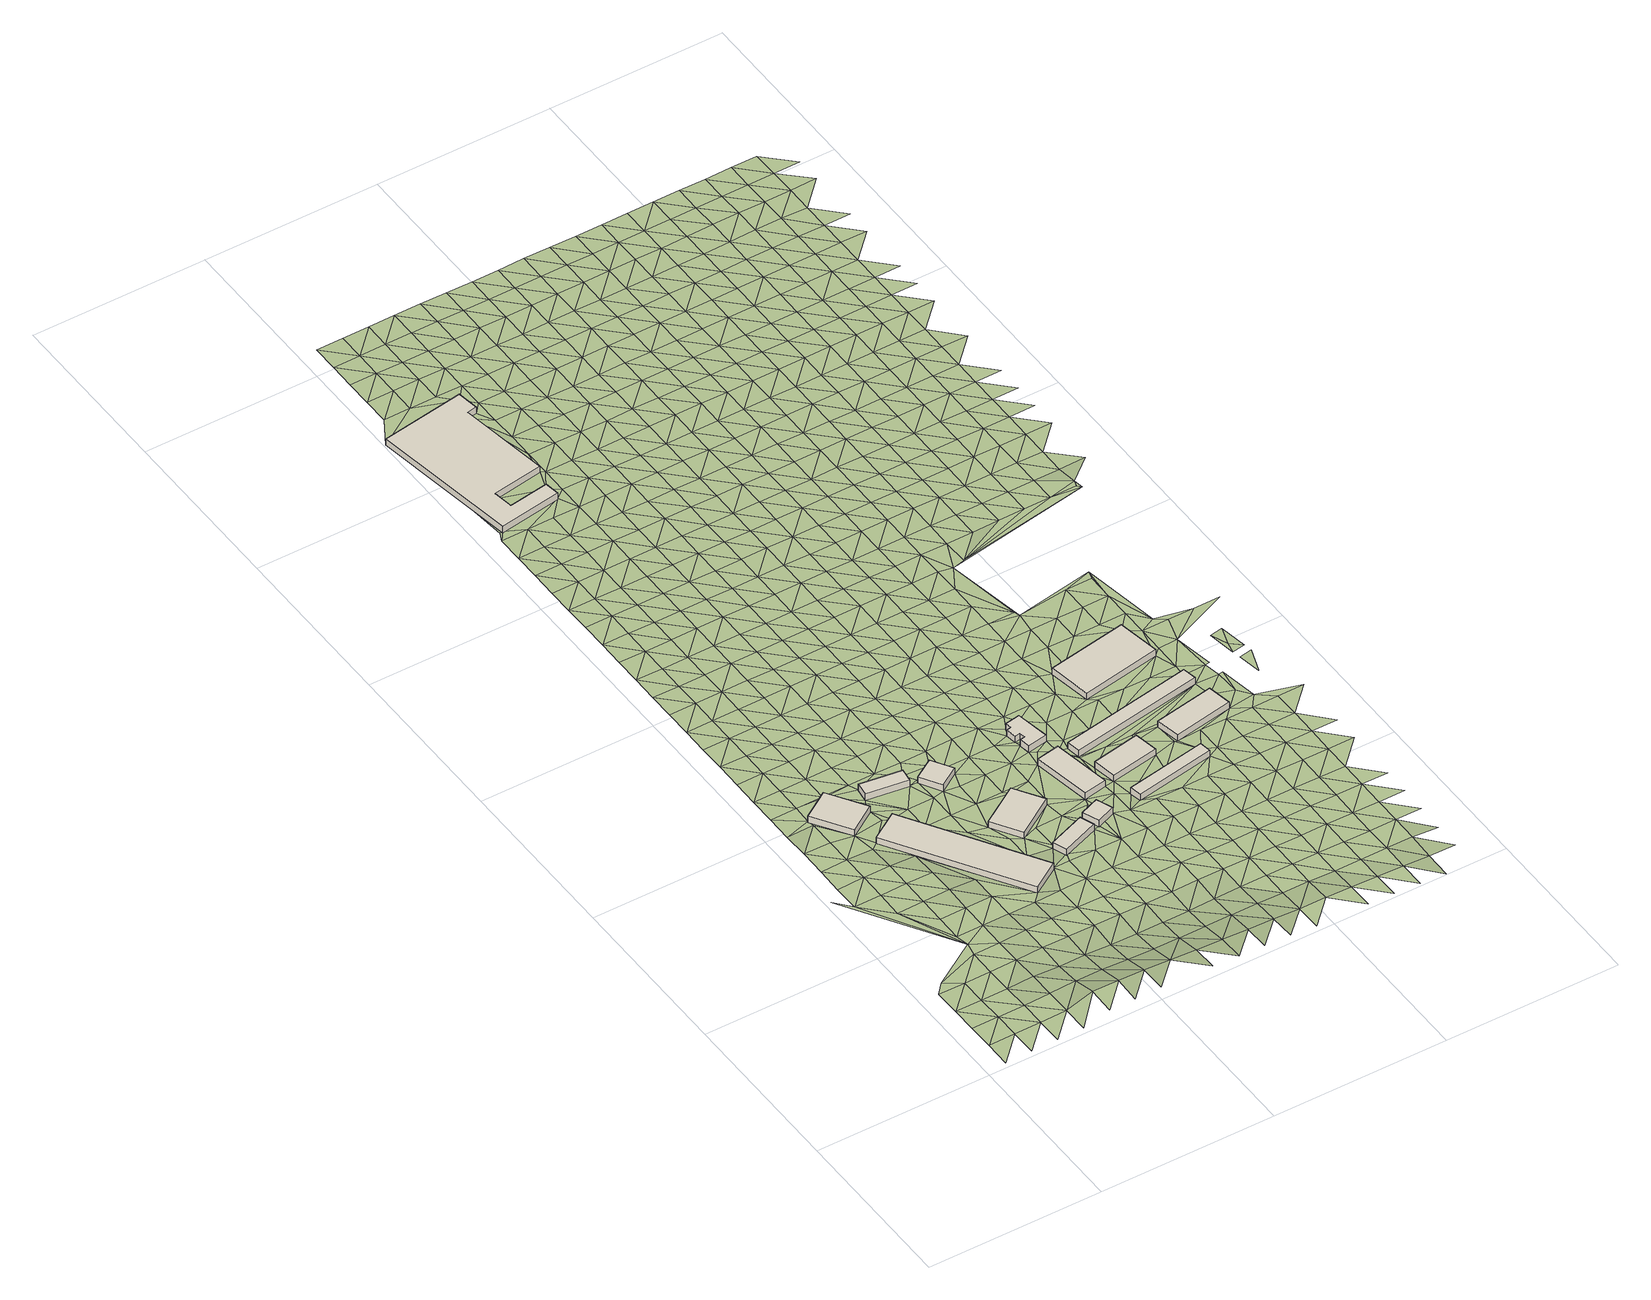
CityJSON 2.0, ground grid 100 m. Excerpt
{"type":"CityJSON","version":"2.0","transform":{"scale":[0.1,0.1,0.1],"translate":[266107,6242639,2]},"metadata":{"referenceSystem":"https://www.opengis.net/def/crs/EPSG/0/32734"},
"CityObjects":{
"building1":{"type":"Building","attributes":{"building":"industrial","building:levels":1,"building_height":4.1,"plus_code":"4FRW3FCC+92X","ground_height":3.84,"roof_height":7.94},"geometry":[{"type":"Solid","lod":"1","boundaries":[[[[0,1,2,3]],[[1,4,5,2]],[[4,6,7,5]],[[6,0,3,7]],[[3,2,5,7]],[[6,4,1,0]]]]}]},
"building2":{"type":"Building","attributes":{"building":"industrial","building:levels":1,"building_height":4.1,"plus_code":"4FRW3FCC+55X","ground_height":3.81,"roof_height":7.91},"geometry":[{"type":"Solid","lod":"1","boundaries":[[[[8,9,10,11]],[[9,12,13,10]],[[12,14,15,13]],[[14,8,11,15]],[[11,10,13,15]],[[14,12,9,8]]]]}]},
"building3":{"type":"Building","attributes":{"building":"industrial","building:levels":1,"building_height":4.1,"plus_code":"4FRW3FCC+C57","ground_height":3.94,"roof_height":8.04},"geometry":[{"type":"Solid","lod":"1","boundaries":[[[[16,17,18,19]],[[17,20,21,18]],[[20,22,23,21]],[[22,16,19,23]],[[19,18,21,23]],[[22,20,17,16]]]]}]},
"building4":{"type":"Building","attributes":{"building":"industrial","building:levels":1,"building_height":4.1,"plus_code":"4FRW3FCC+97P","ground_height":3.79,"roof_height":7.89},"geometry":[{"type":"Solid","lod":"1","boundaries":[[[[24,25,26,27]],[[25,28,29,26]],[[28,30,31,29]],[[30,24,27,31]],[[27,26,29,31]],[[30,28,25,24]]]]}]},
"building5":{"type":"Building","attributes":{"building":"industrial","building:levels":1,"building_height":4.1,"plus_code":"4FRW3FCC+69C","ground_height":3.82,"roof_height":7.92},"geometry":[{"type":"Solid","lod":"1","boundaries":[[[[32,33,34,35]],[[33,36,37,34]],[[36,38,39,37]],[[38,32,35,39]],[[35,34,37,39]],[[38,36,33,32]]]]}]},
"building6":{"type":"Building","attributes":{"building":"industrial","building:levels":1,"building_height":4.1,"plus_code":"4FRW3FCC+4C6","ground_height":3.95,"roof_height":8.05},"geometry":[{"type":"Solid","lod":"1","boundaries":[[[[40,41,42,43]],[[41,44,45,42]],[[44,46,47,45]],[[46,40,43,47]],[[43,42,45,47]],[[46,44,41,40]]]]}]},
"building7":{"type":"Building","attributes":{"address":"The Spice Yard 100 Voortrekker Road 7925 Cape Town","building":"commercial","building:levels":1,"building_height":4.1,"plus_code":"4FRW3FFC+G2M","ground_height":2.79,"roof_height":6.89},"geometry":[{"type":"Solid","lod":"1","boundaries":[[[[48,49,50,51]],[[49,52,53,50]],[[52,54,55,53]],[[54,56,57,55]],[[56,58,59,57]],[[58,60,61,59]],[[60,62,63,61]],[[62,64,65,63]],[[64,66,67,65]],[[66,48,51,67]],[[51,50,53,55,57,59,61,63,65,67]],[[66,64,62,60,58,56,54,52,49,48]]]]}]},
"building8":{"type":"Building","attributes":{"building":"industrial","building:levels":1,"building_height":4.1,"plus_code":"4FRW3FCC+4FX","ground_height":3.98,"roof_height":8.08},"geometry":[{"type":"Solid","lod":"1","boundaries":[[[[68,69,70,71]],[[69,72,73,70]],[[72,74,75,73]],[[74,68,71,75]],[[71,70,73,75]],[[74,72,69,68]]]]}]},
"building9":{"type":"Building","attributes":{"building":"industrial","building:levels":1,"building_height":4.1,"plus_code":"4FRW3FCC+7G3","ground_height":4.01,"roof_height":8.11},"geometry":[{"type":"Solid","lod":"1","boundaries":[[[[76,77,78,79]],[[77,80,81,78]],[[80,82,83,81]],[[82,76,79,83]],[[79,78,81,83]],[[82,80,77,76]]]]}]},
"building10":{"type":"Building","attributes":{"building":"industrial","building:levels":1,"building_height":4.1,"plus_code":"4FRW3FCC+9FX","ground_height":4.22,"roof_height":8.32},"geometry":[{"type":"Solid","lod":"1","boundaries":[[[[84,85,86,87]],[[85,88,89,86]],[[88,90,91,89]],[[90,92,93,91]],[[92,94,95,93]],[[94,96,97,95]],[[96,98,99,97]],[[98,100,101,99]],[[100,102,103,101]],[[102,84,87,103]],[[87,86,89,91,93,95,97,99,101,103]],[[102,100,98,96,94,92,90,88,85,84]]]]}]},
"building11":{"type":"Building","attributes":{"building":"garage","building:levels":1,"building_height":4.1,"plus_code":"4FRW3FCC+6JP","ground_height":4.12,"roof_height":8.22},"geometry":[{"type":"Solid","lod":"1","boundaries":[[[[104,105,106,107]],[[105,108,109,106]],[[108,110,111,109]],[[110,104,107,111]],[[107,106,109,111]],[[110,108,105,104]]]]}]},
"building12":{"type":"Building","attributes":{"building":"garage","building:levels":1,"building_height":4.1,"plus_code":"4FRW3FCC+5M4","ground_height":4.12,"roof_height":8.22},"geometry":[{"type":"Solid","lod":"1","boundaries":[[[[112,113,114,115]],[[113,116,117,114]],[[116,118,119,117]],[[118,112,115,119]],[[115,114,117,119]],[[118,116,113,112]]]]}]},
"building13":{"type":"Building","attributes":{"building":"garage","building:levels":1,"building_height":4.1,"plus_code":"4FRW3FCC+8PF","ground_height":4.15,"roof_height":8.25},"geometry":[{"type":"Solid","lod":"1","boundaries":[[[[120,121,122,123]],[[121,124,125,122]],[[124,126,127,125]],[[126,120,123,127]],[[123,122,125,127]],[[126,124,121,120]]]]}]},
"building14":{"type":"Building","attributes":{"building":"garage","building:levels":1,"building_height":4.1,"plus_code":"4FRW3FCC+7R4","ground_height":4.17,"roof_height":8.27},"geometry":[{"type":"Solid","lod":"1","boundaries":[[[[128,129,130,131]],[[129,132,133,130]],[[132,134,135,133]],[[134,128,131,135]],[[131,130,133,135]],[[134,132,129,128]]]]}]},
"building15":{"type":"Building","attributes":{"building":"industrial","building:levels":1,"building_height":4.1,"plus_code":"4FRW3FCC+FQ3","ground_height":4.36,"roof_height":8.46},"geometry":[{"type":"Solid","lod":"1","boundaries":[[[[136,137,138,139]],[[137,140,141,138]],[[140,142,143,141]],[[142,136,139,143]],[[139,138,141,143]],[[142,140,137,136]]]]}]},
"terrain1":{"type":"TINRelief","geometry":[{"type":"CompositeSurface","lod":"1","boundaries":[[[144,145,146]],[[147,144,148]],[[149,147,148]],[[144,146,148]],[[150,149,151]],[[148,152,149]],[[146,153,154]],[[149,152,151]],[[150,151,155]],[[146,154,148]],[[156,152,148]],[[148,154,156]],[[151,152,157]],[[155,151,158]],[[156,159,152]],[[160,161,154]],[[152,159,157]],[[161,156,154]],[[162,163,164]],[[157,158,151]],[[164,155,158]],[[165,159,156]],[[165,156,161]],[[166,167,162]],[[168,169,162]],[[168,162,164]],[[167,166,170]],[[171,157,159]],[[166,162,169]],[[159,165,172]],[[161,173,174]],[[158,157,171]],[[168,164,175]],[[159,172,171]],[[176,177,170]],[[168,175,178]],[[169,168,179]],[[165,161,180]],[[170,166,176]],[[164,158,181]],[[178,179,168]],[[180,172,165]],[[158,171,181]],[[180,161,174]],[[175,164,182]],[[183,184,177]],[[185,166,169]],[[177,176,186]],[[179,185,169]],[[187,178,175]],[[171,172,188]],[[184,189,190]],[[181,182,164]],[[186,183,177]],[[191,176,166]],[[172,180,188]],[[178,187,179]],[[174,192,193]],[[185,191,166]],[[187,175,182]],[[184,183,189]],[[194,190,195]],[[196,181,171]],[[174,193,180]],[[196,171,188]],[[4,186,176]],[[190,189,195]],[[185,179,197]],[[191,198,176]],[[199,182,181]],[[179,187,197]],[[186,4,183]],[[4,176,198]],[[200,194,201]],[[180,202,188]],[[195,203,194]],[[196,199,181]],[[183,4,189]],[[191,185,204]],[[202,180,193]],[[205,200,201]],[[201,194,203]],[[197,204,185]],[[187,182,206]],[[196,188,207]],[[199,208,182]],[[209,198,191]],[[195,189,210]],[[211,4,198]],[[207,188,202]],[[187,206,197]],[[193,212,213]],[[191,204,209]],[[182,208,206]],[[214,205,215]],[[203,195,216]],[[217,199,196]],[[211,198,209]],[[201,218,205]],[[193,213,202]],[[217,196,207]],[[219,214,215]],[[204,197,220]],[[195,210,216]],[[205,218,215]],[[221,4,211]],[[203,222,201]],[[223,208,199]],[[220,197,206]],[[204,220,209]],[[207,202,224]],[[222,203,216]],[[223,199,217]],[[202,213,224]],[[225,219,226]],[[218,201,227]],[[4,221,228]],[[206,208,229]],[[215,230,219]],[[209,231,211]],[[232,221,211]],[[222,227,201]],[[208,223,229]],[[225,226,233]],[[234,217,207]],[[219,230,226]],[[224,235,207]],[[216,210,236]],[[218,237,215]],[[238,213,239]],[[220,231,209]],[[206,231,220]],[[228,240,210]],[[222,216,236]],[[223,217,234]],[[237,218,227]],[[235,234,207]],[[210,240,16]],[[221,232,228]],[[206,229,231]],[[233,241,242]],[[213,238,224]],[[210,16,243]],[[230,215,244]],[[233,226,241]],[[236,210,243]],[[245,229,223]],[[244,215,237]],[[227,222,246]],[[235,224,247]],[[228,232,248]],[[240,228,248]],[[236,249,222]],[[223,234,245]],[[250,242,251]],[[241,252,242]],[[16,240,248]],[[238,247,224]],[[253,226,230]],[[227,246,237]],[[254,248,232]],[[255,230,244]],[[222,249,246]],[[256,231,229]],[[251,257,250]],[[251,242,252]],[[245,256,229]],[[226,253,241]],[[234,235,258]],[[230,255,253]],[[247,259,235]],[[244,237,260]],[[243,261,236]],[[254,232,262]],[[249,236,261]],[[258,245,234]],[[237,246,260]],[[258,235,259]],[[263,16,248]],[[264,257,265]],[[252,241,266]],[[257,251,267]],[[255,244,268]],[[248,254,269]],[[247,238,270]],[[256,262,231]],[[253,266,241]],[[271,272,254]],[[238,273,274]],[[271,254,275]],[[276,264,265]],[[249,277,246]],[[257,267,265]],[[260,268,244]],[[252,278,251]],[[256,245,279]],[[259,247,270]],[[280,261,243]],[[249,261,277]],[[254,272,269]],[[275,254,262]],[[245,258,281]],[[238,274,270]],[[253,255,282]],[[266,278,252]],[[246,283,260]],[[263,248,269]],[[282,255,268]],[[245,281,279]],[[272,271,33]],[[284,276,285]],[[267,251,286]],[[265,287,276]],[[277,283,246]],[[271,275,288]],[[262,256,279]],[[258,259,289]],[[271,288,33]],[[278,286,251]],[[270,290,259]],[[284,285,291]],[[266,253,292]],[[268,260,293]],[[276,287,285]],[[253,282,294]],[[267,295,265]],[[289,281,258]],[[269,296,263]],[[272,25,269]],[[283,293,260]],[[289,259,290]],[[36,288,275]],[[280,297,261]],[[280,263,298]],[[275,262,46]],[[278,266,292]],[[277,261,299]],[[270,274,300]],[[298,263,296]],[[301,272,33]],[[286,295,267]],[[253,294,292]],[[33,288,36]],[[262,279,302]],[[291,303,304]],[[296,269,25]],[[305,300,274]],[[301,25,272]],[[36,275,46]],[[287,265,306]],[[282,268,307]],[[283,277,299]],[[281,308,279]],[[291,285,303]],[[293,309,268]],[[299,261,297]],[[262,302,310]],[[262,310,46]],[[311,290,270]],[[295,306,265]],[[281,289,308]],[[280,298,312]],[[286,278,313]],[[294,282,307]],[[296,312,298]],[[292,314,278]],[[307,268,309]],[[300,311,270]],[[315,316,317]],[[316,304,318]],[[312,297,280]],[[319,36,46]],[[303,320,304]],[[321,25,301]],[[322,285,287]],[[286,313,295]],[[293,283,323]],[[302,279,324]],[[289,290,325]],[[306,326,287]],[[278,314,313]],[[299,327,283]],[[308,328,279]],[[36,319,329]],[[317,330,315]],[[294,331,292]],[[318,317,316]],[[318,304,320]],[[301,33,332]],[[311,325,290]],[[302,324,310]],[[285,322,303]],[[309,293,323]],[[300,305,333]],[[334,25,321]],[[287,326,322]],[[307,331,294]],[[283,327,323]],[[328,324,279]],[[306,295,335]],[[297,336,299]],[[308,289,337]],[[336,297,312]],[[314,292,338]],[[295,313,335]],[[325,337,289]],[[320,303,339]],[[321,301,340]],[[319,46,341]],[[311,300,342]],[[36,329,343]],[[331,338,292]],[[344,312,334]],[[326,306,345]],[[346,307,309]],[[327,299,347]],[[348,329,319]],[[349,328,308]],[[344,336,312]],[[339,303,322]],[[323,350,309]],[[332,351,301]],[[325,311,342]],[[321,340,334]],[[335,345,306]],[[336,347,299]],[[340,301,351]],[[337,349,308]],[[300,333,342]],[[352,310,324]],[[320,353,318]],[[313,314,354]],[[307,346,331]],[[338,355,314]],[[346,309,350]],[[327,356,323]],[[353,320,339]],[[334,357,344]],[[348,319,341]],[[326,358,322]],[[313,354,335]],[[359,324,328]],[[326,345,360]],[[314,355,354]],[[356,327,347]],[[349,361,328]],[[317,318,362]],[[329,348,343]],[[338,331,363]],[[344,364,336]],[[337,325,365]],[[342,366,325]],[[340,357,334]],[[350,323,367]],[[333,368,369]],[[370,318,353]],[[326,360,358]],[[331,346,363]],[[359,328,361]],[[339,322,371]],[[345,335,372]],[[323,356,367]],[[364,344,357]],[[325,366,365]],[[351,332,373]],[[324,359,352]],[[355,338,374]],[[347,336,375]],[[349,337,376]],[[333,369,342]],[[332,343,377]],[[372,335,354]],[[353,339,371]],[[350,378,346]],[[340,351,379]],[[322,358,371]],[[74,348,341]],[[363,374,338]],[[377,373,332]],[[380,381,382]],[[345,383,360]],[[356,347,375]],[[361,349,376]],[[352,384,341]],[[370,362,318]],[[367,378,350]],[[336,364,375]],[[337,365,376]],[[341,384,74]],[[352,359,384]],[[385,354,355]],[[340,379,357]],[[386,366,342]],[[383,345,372]],[[379,351,373]],[[387,48,388]],[[348,76,343]],[[346,389,363]],[[74,390,348]],[[355,374,385]],[[342,369,386]],[[391,384,359]],[[377,343,76]],[[370,353,392]],[[393,358,360]],[[356,394,367]],[[371,395,353]],[[346,378,389]],[[372,354,396]],[[359,361,397]],[[393,360,383]],[[394,356,375]],[[376,398,361]],[[76,348,390]],[[374,363,399]],[[400,364,357]],[[365,366,401]],[[353,395,392]],[[385,396,354]],[[379,402,357]],[[386,403,366]],[[359,404,391]],[[391,404,384]],[[405,373,377]],[[371,358,406]],[[390,74,72]],[[407,408,369]],[[363,389,399]],[[397,361,398]],[[392,362,370]],[[409,410,387]],[[382,381,411]],[[372,412,383]],[[378,367,413]],[[364,400,375]],[[365,401,376]],[[76,405,377]],[[406,358,393]],[[394,414,367]],[[357,402,400]],[[366,403,401]],[[405,379,373]],[[404,359,397]],[[374,415,385]],[[408,386,369]],[[372,396,412]],[[76,390,72]],[[416,395,371]],[[378,413,389]],[[409,387,388]],[[374,399,415]],[[367,414,413]],[[48,66,388]],[[417,410,418]],[[419,394,375]],[[420,398,376]],[[406,416,371]],[[379,421,402]],[[422,381,362]],[[393,383,423]],[[396,385,424]],[[425,403,386]],[[98,379,405]],[[422,362,392]],[[412,426,383]],[[419,375,400]],[[376,401,420]],[[427,417,418]],[[399,389,428]],[[76,72,429]],[[404,397,430]],[[429,72,404]],[[98,421,379]],[[418,410,409]],[[424,385,415]],[[425,386,408]],[[431,400,402]],[[392,395,432]],[[423,406,393]],[[414,394,433]],[[416,434,395]],[[423,383,426]],[[389,413,428]],[[435,381,422]],[[402,421,436]],[[431,402,436]],[[396,437,412]],[[397,398,438]],[[411,381,435]],[[404,430,429]],[[394,419,433]],[[420,439,398]],[[98,405,440]],[[427,441,442]],[[415,399,443]],[[403,444,401]],[[76,429,445]],[[395,434,432]],[[437,396,424]],[[403,425,446]],[[447,400,431]],[[422,392,448]],[[430,397,438]],[[408,449,450]],[[451,436,421]],[[441,427,418]],[[428,443,399]],[[438,398,439]],[[452,440,405]],[[451,453,436]],[[409,388,454]],[[416,406,455]],[[426,412,456]],[[457,413,414]],[[419,400,458]],[[420,401,444]],[[411,435,459]],[[406,423,460]],[[433,461,414]],[[403,446,444]],[[447,431,462]],[[430,112,429]],[[447,458,400]],[[435,422,448]],[[463,424,415]],[[464,98,440]],[[448,392,432]],[[456,412,437]],[[411,459,62]],[[112,430,465]],[[409,454,418]],[[434,416,455]],[[413,457,428]],[[425,408,466]],[[442,441,467]],[[454,388,468]],[[406,460,455]],[[463,415,443]],[[414,461,457]],[[429,105,445]],[[388,66,468]],[[426,469,423]],[[433,419,470]],[[471,465,430]],[[472,439,420]],[[473,452,445]],[[464,440,452]],[[471,430,438]],[[105,429,112]],[[445,105,473]],[[459,474,62]],[[466,446,425]],[[469,426,456]],[[470,419,458]],[[472,420,444]],[[466,408,450]],[[458,447,475]],[[476,452,473]],[[477,441,418]],[[478,459,435]],[[437,424,479]],[[443,428,480]],[[104,473,105]],[[448,481,435]],[[424,463,482]],[[473,104,476]],[[62,474,483]],[[484,432,434]],[[476,121,452]],[[460,423,485]],[[486,461,433]],[[477,418,454]],[[121,487,452]],[[455,488,434]],[[457,480,428]],[[64,62,483]],[[489,464,452]],[[105,112,490]],[[459,478,474]],[[456,437,479]],[[491,438,439]],[[444,446,492]],[[452,487,489]],[[435,481,478]],[[423,469,485]],[[424,482,479]],[[486,433,470]],[[439,472,493]],[[448,432,484]],[[434,488,484]],[[446,466,492]],[[464,494,475]],[[467,441,495]],[[460,496,455]],[[463,443,497]],[[438,491,471]],[[66,64,498]],[[64,483,498]],[[468,66,499]],[[441,477,500]],[[480,501,443]],[[489,494,464]],[[491,439,493]],[[458,475,502]],[[471,503,465]],[[104,504,476]],[[505,454,468]],[[461,506,457]],[[504,121,476]],[[496,460,485]],[[507,461,486]],[[508,483,474]],[[509,481,448]],[[469,456,510]],[[482,463,497]],[[470,458,511]],[[472,444,512]],[[450,513,466]],[[495,441,500]],[[478,514,474]],[[479,515,456]],[[497,443,501]],[[492,516,444]],[[498,499,66]],[[490,112,517]],[[475,494,502]],[[454,505,477]],[[488,455,518]],[[505,468,499]],[[448,484,509]],[[461,507,506]],[[519,489,487]],[[513,450,520]],[[498,483,508]],[[469,510,485]],[[480,457,521]],[[486,470,511]],[[512,493,472]],[[508,474,514]],[[518,455,496]],[[456,515,510]],[[458,502,511]],[[471,491,503]],[[512,444,516]],[[490,522,105]],[[482,523,479]],[[466,524,492]],[[477,525,500]],[[478,481,526]],[[488,527,484]],[[501,480,521]],[[528,494,489]],[[509,529,481]],[[497,523,482]],[[457,506,521]],[[524,466,513]],[[530,499,498]],[[496,485,531]],[[486,532,507]],[[533,504,104]],[[477,505,525]],[[527,488,518]],[[514,478,526]],[[515,479,534]],[[491,493,535]],[[516,492,536]],[[508,530,498]],[[481,529,526]],[[485,510,531]],[[532,486,511]],[[489,519,528]],[[493,512,537]],[[538,509,484]],[[494,539,502]],[[523,534,479]],[[536,492,524]],[[490,517,522]],[[495,500,540]],[[499,541,505]],[[518,496,542]],[[543,497,501]],[[506,507,544]],[[545,519,487]],[[503,491,535]],[[465,503,546]],[[525,547,500]],[[484,527,538]],[[521,548,501]],[[535,493,537]],[[514,549,508]],[[502,539,511]],[[516,550,512]],[[530,541,499]],[[531,542,496]],[[507,532,544]],[[539,494,528]],[[551,517,112]],[[529,509,552]],[[553,510,515]],[[497,543,523]],[[524,513,554]],[[540,500,547]],[[549,514,526]],[[534,555,515]],[[543,501,548]],[[550,516,536]],[[525,505,556]],[[557,527,518]],[[521,506,558]],[[509,538,552]],[[513,559,554]],[[560,530,508]],[[533,561,504]],[[510,553,531]],[[562,532,511]],[[563,537,512]],[[541,556,505]],[[557,518,542]],[[515,555,553]],[[558,506,544]],[[564,503,535]],[[534,523,565]],[[536,524,566]],[[560,508,549]],[[562,511,539]],[[512,550,563]],[[567,547,525]],[[529,568,526]],[[538,527,569]],[[570,548,521]],[[528,519,571]],[[552,572,529]],[[523,543,565]],[[554,566,524]],[[542,531,573]],[[556,567,525]],[[137,539,528]],[[522,517,574]],[[557,569,527]],[[558,570,521]],[[541,530,575]],[[555,534,576]],[[544,532,577]],[[578,535,537]],[[503,564,546]],[[579,530,560]],[[529,572,568]],[[553,573,531]],[[532,562,580]],[[519,545,571]],[[537,563,581]],[[522,574,533]],[[540,547,582]],[[549,526,583]],[[552,538,584]],[[548,585,543]],[[121,504,124]],[[550,536,586]],[[565,576,534]],[[536,566,587]],[[571,137,528]],[[556,541,575]],[[562,539,588]],[[577,558,544]],[[535,578,564]],[[567,582,547]],[[530,579,575]],[[128,561,533]],[[569,584,538]],[[570,585,548]],[[577,532,580]],[[578,537,581]],[[588,539,137]],[[560,549,583]],[[557,542,589]],[[590,553,555]],[[550,586,563]],[[551,574,517]],[[526,568,583]],[[573,591,542]],[[536,587,586]],[[562,588,580]],[[592,572,552]],[[565,543,593]],[[566,554,594]],[[590,555,576]],[[128,533,574]],[[589,569,557]],[[582,595,540]],[[584,592,552]],[[589,542,591]],[[585,593,543]],[[594,554,596]],[[126,545,487]],[[597,567,556]],[[570,558,598]],[[561,128,599]],[[563,600,581]],[[575,601,556]],[[558,577,602]],[[603,564,578]],[[546,564,603]],[[604,579,560]],[[568,572,605]],[[573,553,606]],[[607,576,565]],[[587,566,608]],[[583,609,560]],[[553,590,610]],[[563,586,600]],[[504,561,124]],[[574,129,128]],[[574,551,129]],[[567,597,582]],[[585,570,598]],[[611,571,545]],[[556,601,597]],[[612,580,588]],[[571,611,137]],[[572,592,605]],[[593,607,565]],[[558,602,598]],[[608,566,594]],[[579,604,575]],[[584,569,613]],[[591,573,606]],[[560,609,604]],[[569,589,614]],[[553,610,606]],[[583,568,615]],[[577,580,616]],[[578,581,617]],[[587,618,586]],[[600,619,581]],[[620,612,588]],[[621,551,546]],[[595,582,622]],[[592,584,613]],[[590,576,623]],[[603,621,546]],[[624,129,551]],[[615,568,605]],[[569,614,613]],[[607,625,576]],[[618,587,608]],[[626,601,575]],[[589,591,627]],[[628,593,585]],[[617,603,578]],[[582,597,622]],[[598,629,585]],[[612,616,580]],[[617,581,619]],[[630,609,583]],[[610,590,623]],[[602,577,631]],[[586,632,600]],[[624,551,621]],[[575,604,626]],[[606,627,591]],[[623,576,625]],[[608,594,633]],[[561,599,124]],[[615,630,583]],[[585,629,628]],[[618,632,586]],[[611,545,634]],[[605,592,635]],[[636,614,589]],[[607,593,637]],[[602,638,598]],[[639,621,603]],[[622,640,595]],[[613,641,592]],[[631,577,616]],[[594,642,633]],[[597,601,643]],[[610,644,606]],[[619,600,645]],[[626,646,601]],[[627,636,589]],[[639,603,617]],[[128,134,599]],[[604,609,647]],[[635,615,605]],[[625,607,637]],[[598,638,629]],[[612,620,648]],[[630,649,609]],[[641,635,592]],[[644,610,623]],[[593,628,637]],[[631,638,602]],[[632,645,600]],[[597,643,622]],[[613,614,650]],[[618,608,651]],[[140,137,611]],[[652,620,588]],[[601,646,643]],[[633,653,608]],[[624,132,129]],[[647,626,604]],[[627,606,654]],[[624,621,655]],[[609,649,647]],[[636,650,614]],[[621,639,656]],[[657,616,612]],[[658,617,619]],[[632,618,651]],[[629,659,628]],[[654,606,644]],[[645,660,619]],[[651,608,653]],[[659,629,638]],[[126,634,545]],[[640,622,661]],[[630,615,662]],[[663,641,613]],[[664,623,625]],[[615,635,665]],[[637,666,625]],[[655,621,656]],[[667,646,626]],[[627,668,636]],[[638,631,659]],[[616,657,631]],[[661,622,643]],[[628,659,637]],[[650,663,613]],[[657,612,648]],[[658,619,660]],[[649,630,662]],[[623,664,644]],[[639,617,669]],[[667,626,647]],[[615,665,662]],[[627,654,668]],[[664,625,666]],[[645,632,670]],[[671,653,633]],[[651,672,632]],[[652,648,620]],[[655,132,624]],[[635,641,673]],[[674,650,636]],[[669,656,639]],[[134,124,599]],[[675,640,661]],[[663,676,641]],[[669,617,658]],[[611,634,140]],[[677,643,646]],[[654,644,678]],[[660,645,670]],[[646,667,679]],[[674,636,668]],[[632,672,670]],[[637,659,680]],[[681,647,649]],[[665,635,673]],[[680,666,637]],[[651,653,682]],[[662,683,649]],[[673,641,676]],[[644,664,678]],[[643,677,661]],[[684,655,656]],[[646,679,677]],[[663,650,685]],[[686,680,659]],[[654,687,668]],[[649,683,681]],[[650,674,688]],[[684,656,669]],[[631,657,689]],[[667,647,690]],[[665,691,662]],[[657,648,692]],[[658,660,693]],[[694,672,651]],[[687,654,678]],[[670,695,660]],[[675,661,696]],[[676,663,685]],[[664,666,697]],[[691,665,673]],[[650,688,685]],[[680,698,666]],[[699,132,655]],[[634,126,700]],[[690,679,667]],[[658,693,669]],[[701,648,652]],[[700,140,634]],[[661,677,696]],[[690,647,681]],[[692,648,701]],[[684,699,655]],[[660,695,693]],[[683,662,702]],[[674,668,703]],[[664,697,678]],[[670,672,704]],[[687,705,668]],[[697,666,698]],[[702,662,691]],[[706,134,132]],[[707,673,676]],[[688,674,703]],[[680,686,708]],[[709,684,669]],[[696,710,675]],[[685,711,676]],[[703,668,705]],[[692,689,657]],[[134,712,124]],[[677,679,713]],[[683,714,681]],[[715,687,678]],[[716,695,670]],[[679,690,717]],[[709,669,693]],[[700,718,140]],[[126,124,719]],[[720,132,699]],[[673,707,691]],[[698,680,708]],[[714,683,702]],[[707,676,711]],[[715,678,697]],[[700,126,719]],[[706,132,720]],[[677,713,696]],[[688,721,685]],[[706,712,134]],[[722,631,689]],[[699,684,723]],[[652,140,724]],[[679,717,713]],[[718,724,140]],[[701,652,725]],[[681,726,690]],[[705,687,727]],[[712,719,124]],[[703,721,688]],[[723,684,709]],[[702,691,728]],[[729,692,701]],[[730,693,695]],[[731,718,700]],[[726,681,714]],[[687,715,727]],[[710,696,732]],[[711,685,733]],[[734,697,698]],[[724,725,652]],[[691,707,728]],[[708,735,698]],[[700,719,731]],[[736,708,686]],[[706,737,712]],[[737,706,720]],[[738,720,699]],[[739,717,690]],[[692,729,689]],[[693,730,709]],[[724,718,731]],[[713,732,696]],[[721,733,685]],[[729,701,725]],[[738,699,723]],[[714,702,740]],[[703,705,741]],[[697,734,715]],[[690,726,739]],[[727,742,705]],[[734,698,735]],[[728,740,702]],[[719,743,731]],[[707,711,744]],[[721,703,741]],[[745,725,724]],[[709,746,723]],[[732,747,710]],[[733,748,711]],[[741,705,742]],[[749,713,717]],[[659,750,686]],[[727,715,751]],[[717,739,752]],[[689,729,753]],[[724,731,754]],[[726,714,755]],[[707,744,728]],[[735,708,736]],[[729,725,745]],[[714,740,756]],[[744,711,748]],[[734,751,715]],[[745,724,754]],[[713,749,732]],[[753,722,689]],[[717,752,749]],[[736,686,757]],[[720,738,758]],[[726,755,739]],[[733,721,759]],[[760,742,727]],[[738,723,758]],[[714,756,755]],[[741,761,721]],[[729,745,722]],[[740,728,762]],[[735,763,734]],[[753,729,722]],[[751,760,727]],[[747,732,764]],[[748,733,759]],[[762,728,744]],[[721,761,759]],[[763,735,736]],[[739,765,752]],[[742,766,741]],[[732,749,764]],[[756,740,767]],[[768,751,734]],[[769,754,731]],[[739,755,765]],[[760,766,742]],[[769,745,754]],[[767,740,762]],[[768,734,763]],[[770,771,772]],[[773,774,775]],[[776,744,748]],[[777,761,741]],[[686,778,757]],[[764,779,747]],[[759,780,748]],[[749,752,781]],[[756,782,755]],[[751,783,760]],[[784,773,775]],[[765,785,752]],[[766,777,741]],[[774,773,786]],[[744,776,762]],[[763,736,757]],[[782,756,767]],[[780,776,748]],[[751,768,783]],[[749,781,764]],[[759,761,787]],[[784,786,773]],[[752,785,781]],[[755,788,765]],[[766,760,789]],[[777,787,761]],[[790,769,731]],[[767,762,791]],[[763,792,768]],[[782,788,755]],[[760,783,789]],[[779,764,793]],[[794,780,759]],[[762,776,791]],[[792,763,757]],[[785,765,795]],[[777,766,796]],[[750,778,686]],[[781,793,764]],[[787,794,759]],[[788,795,765]],[[789,796,766]],[[782,767,797]],[[768,798,783]],[[791,799,767]],[[792,800,768]],[[776,780,801]],[[802,787,777]],[[793,803,779]],[[794,804,780]],[[805,781,785]],[[788,782,797]],[[783,798,789]],[[795,806,785]],[[797,767,799]],[[802,777,796]],[[768,800,798]],[[776,801,791]],[[778,792,757]],[[801,780,804]],[[785,806,805]],[[793,781,807]],[[794,787,808]],[[796,789,809]],[[787,802,810]],[[795,788,811]],[[799,791,812]],[[800,792,813]],[[797,814,788]],[[798,809,789]],[[803,793,807]],[[804,794,808]],[[781,805,807]],[[812,791,801]],[[787,810,808]],[[792,778,813]],[[806,795,811]],[[788,814,811]],[[799,815,797]],[[802,796,816]],[[809,817,796]],[[798,800,818]],[[815,799,812]],[[813,819,800]],[[820,801,804]],[[810,802,816]],[[807,821,803]],[[808,822,804]],[[816,796,817]],[[823,805,806]],[[814,797,824]],[[811,825,806]],[[800,819,818]],[[801,820,812]],[[809,798,826]],[[824,797,815]],[[820,804,822]],[[813,778,827]],[[805,823,807]],[[810,828,808]],[[806,825,823]],[[814,829,811]],[[817,809,826]],[[816,828,810]],[[798,818,826]],[[830,778,750]],[[827,778,830]],[[815,812,831]],[[832,819,813]],[[829,814,824]],[[833,821,807]],[[822,808,834]],[[812,820,831]],[[813,827,832]],[[825,811,835]],[[833,807,823]],[[828,834,808]],[[824,815,836]],[[816,817,837]],[[835,811,829]],[[826,838,817]],[[827,830,750]],[[818,819,839]],[[831,836,815]],[[832,840,819]],[[825,841,823]],[[820,822,842]],[[828,816,837]],[[833,843,821]],[[834,844,822]],[[837,817,838]],[[818,839,826]],[[841,825,835]],[[819,840,839]],[[829,824,845]],[[820,842,831]],[[824,836,846]],[[842,822,844]],[[847,833,823]],[[832,827,848]],[[829,845,835]],[[834,828,849]],[[850,838,826]],[[847,823,841]],[[824,846,845]],[[837,851,828]],[[836,831,852]],[[848,840,832]],[[850,826,839]],[[844,834,849]],[[852,831,842]],[[828,851,849]],[[853,843,833]],[[841,835,854]],[[838,855,837]],[[847,856,833]],[[846,836,857]],[[835,845,854]],[[850,855,838]],[[858,839,840]],[[833,856,853]],[[857,836,852]],[[847,841,859]],[[860,842,844]],[[861,851,837]],[[849,862,844]],[[846,863,845]],[[858,850,839]],[[854,859,841]],[[855,861,837]],[[842,860,852]],[[863,846,857]],[[860,844,862]],[[856,847,864]],[[849,851,865]],[[845,866,854]],[[855,850,867]],[[864,847,859]],[[861,865,851]],[[857,852,868]],[[863,866,845]],[[856,869,853]],[[870,862,849]],[[852,860,868]],[[859,854,871]],[[861,855,872]],[[856,864,869]],[[865,870,849]],[[866,871,854]],[[873,863,857]],[[868,874,857]],[[860,862,875]],[[876,865,861]],[[877,853,869]],[[870,878,862]],[[864,859,879]],[[863,873,866]],[[871,880,859]],[[873,857,874]],[[860,875,868]],[[875,862,878]],[[864,879,869]],[[880,879,859]],[[871,866,881]],[[870,865,882]],[[874,868,883]],[[866,873,881]],[[884,877,869]],[[878,870,882]],[[883,868,875]],[[880,871,885]],[[884,869,879]],[[874,886,873]],[[881,885,871]],[[886,874,883]],[[887,875,878]],[[877,884,888]],[[889,879,880]],[[873,890,881]],[[880,885,891]],[[875,887,883]],[[890,873,886]],[[879,889,884]],[[889,880,891]],[[885,881,892]],[[886,883,893]],[[892,881,890]],[[884,894,888]],[[895,891,885]],[[884,889,894]],[[890,886,896]],[[885,892,895]],[[894,897,888]],[[889,891,898]],[[891,895,899]],[[892,890,900]],[[889,898,894]],[[898,891,899]],[[892,900,895]],[[897,894,901]],[[895,902,899]],[[901,894,898]],[[903,897,901]],[[904,898,899]],[[898,904,901]],[[901,905,903]]]}]}
},
"vertices":[
[400,2095,18],[243,1993,18],[243,1993,59],[400,2095,59],[380,1786,18],[380,1786,59],[536,1888,18],[536,1888,59],
[597,1785,18],[438,1684,18],[438,1684,59],[597,1785,59],[902,956,18],[902,956,59],[1061,1057,18],[1061,1057,59],
[562,1973,19],[799,1939,19],[799,1939,60],[562,1973,60],[810,2017,19],[810,2017,60],[573,2051,19],[573,2051,60],
[844,1938,18],[916,1822,18],[916,1822,59],[844,1938,59],[1032,1894,18],[1032,1894,59],[959,2010,18],[959,2010,59],
[1181,1626,18],[957,1483,18],[957,1483,59],[1181,1626,59],[1061,1321,18],[1061,1321,59],[1285,1465,18],[1285,1465,59],
[1167,1106,19],[1378,1185,19],[1378,1185,60],[1167,1106,60],[1348,1264,19],[1348,1264,60],[1138,1185,19],[1138,1185,60],
[7,5397,8],[140,4558,8],[140,4558,49],[7,5397,49],[497,4614,8],[497,4614,49],[483,4699,8],[483,4699,49],[257,4664,8],[257,4664,49],[239,4777,8],[239,4777,49],[528,4823,8],[528,4823,49],[447,5340,8],[447,5340,49],[501,5349,8],[501,5349,49],[482,5472,8],[482,5472,49],
[1412,1192,20],[1519,1234,20],[1519,1234,61],[1412,1192,61],[1483,1327,20],[1483,1327,61],[1375,1285,20],[1375,1285,61],
[1463,1395,20],[1595,1418,20],[1595,1418,61],[1463,1395,61],[1536,1750,20],[1536,1750,61],[1404,1727,20],[1404,1727,61],
[1411,2023,22],[1417,1987,22],[1417,1987,63],[1411,2023,63],[1390,1982,22],[1390,1982,63],[1400,1921,22],[1400,1921,63],[1430,1926,22],[1430,1926,63],[1436,1893,22],[1436,1893,63],[1406,1888,22],[1406,1888,63],[1417,1826,22],[1417,1826,63],[1530,1846,22],[1530,1846,63],[1497,2038,22],[1497,2038,63],
[1624,1558,21],[1648,1424,21],[1648,1424,62],[1624,1558,62],[1923,1474,21],[1923,1474,62],[1898,1608,21],[1898,1608,62],
[1669,1307,21],[1681,1240,21],[1681,1240,62],[1669,1307,62],[2139,1321,21],[2139,1321,62],[2128,1388,21],[2128,1388,62],
[1589,1745,22],[1603,1666,22],[1603,1666,63],[1589,1745,63],[2364,1798,22],[2364,1798,63],[2349,1878,22],[2349,1878,63],
[2042,1636,22],[2067,1499,22],[2067,1499,63],[2042,1636,63],[2406,1560,22],[2406,1560,63],[2381,1697,22],[2381,1697,63],
[1816,2233,24],[1859,1989,24],[1859,1989,65],[1816,2233,65],[2312,2069,24],[2312,2069,65],[2269,2312,24],[2269,2312,65],
[100,155,30],[100,5,31],[250,155,31],[100,305,28],[250,305,27],[100,455,22],[100,605,20],[250,605,19],[250,455,22],[250,5,32],[400,155,33],[154,666,20],[400,305,28],[400,605,19],[400,755,19],[400,455,23],[400,5,34],[550,155,37],[100,1355,22],[24,1448,17],[415,830,19],[550,305,33],[250,1505,24],[100,1505,19],[250,1205,20],[250,1355,21],[100,1655,21],[550,605,23],[550,455,29],[550,5,34],[701,155,84],[400,905,19],[250,1655,26],[100,1805,24],[400,1055,19],[400,1205,22],[701,305,40],[550,755,19],[550,905,20],[250,1955,22],[100,1955,18],[400,1355,26],[250,1805,21],[550,1055,20],[701,455,20],[243,1993,22],[100,2105,18],[400,1505,26],[701,5,78],[851,155,84],[100,2255,19],[250,2105,21],[701,605,29],[550,1205,27],[400,1655,21],[701,755,30],[100,2405,19],[250,2405,20],[851,305,40],[250,2255,20],[550,1355,23],[100,2555,21],[701,1055,22],[851,455,20],[701,905,22],[550,1505,19],[400,2095,20],[438,1684,21],[851,5,78],[1001,155,77],[100,2705,20],[250,2705,21],[400,2105,20],[851,605,29],[250,2555,21],[100,2855,20],[701,1205,18],[550,1805,21],[400,2255,20],[851,755,30],[1001,305,31],[100,3005,20],[250,3005,20],[400,2405,20],[536,1888,19],[851,905,22],[250,2855,21],[902,956,22],[597,1785,21],[100,3155,19],[1001,605,24],[1001,455,12],[550,2105,21],[400,2555,21],[1151,155,68],[1001,5,82],[550,1955,19],[250,3155,17],[100,3305,19],[573,2051,21],[400,2705,21],[1001,755,29],[550,2405,22],[1151,305,27],[701,1805,18],[550,2255,22],[100,3455,20],[250,3455,19],[250,3305,19],[400,3005,20],[701,1655,18],[400,2855,21],[1001,905,27],[100,3605,20],[1151,605,22],[1151,455,11],[550,2555,22],[701,2105,21],[1061,1057,28],[799,1939,21],[100,3755,20],[250,3755,20],[400,3155,19],[250,3605,20],[550,2705,22],[851,1805,18],[1301,305,25],[851,1505,21],[851,1655,18],[1301,5,69],[1301,155,60],[1001,1205,20],[100,3905,16],[701,2255,22],[400,3305,19],[1151,905,29],[810,2017,21],[1151,755,26],[550,2855,22],[701,2405,22],[100,4055,15],[250,4055,16],[400,3455,19],[250,3905,17],[1001,1355,18],[1301,605,21],[1301,455,10],[100,4205,18],[550,3155,19],[701,2555,22],[550,3005,21],[400,3605,19],[844,1938,21],[851,2105,21],[851,1955,21],[851,2255,22],[1452,155,52],[1001,1655,19],[1151,1055,29],[250,4205,19],[100,4355,16],[1452,5,61],[400,3755,19],[701,2855,22],[1301,755,23],[701,2705,22],[1167,1106,29],[1452,305,24],[959,2010,20],[550,3455,19],[550,3305,19],[123,4554,16],[100,4505,16],[140,4558,16],[250,4505,16],[1151,1205,19],[250,4355,16],[1001,1805,20],[400,4055,16],[851,2555,22],[1301,1055,27],[1452,455,10],[400,3905,17],[851,2405,22],[1301,905,27],[1151,1355,18],[100,4805,12],[701,3005,21],[1181,1626,21],[1602,155,45],[1032,1894,20],[550,3605,19],[1001,2105,22],[1452,605,22],[701,3155,19],[400,4205,19],[1151,1805,20],[1348,1264,21],[1602,305,24],[1285,1465,20],[1001,1955,20],[550,3755,19],[851,2855,22],[1001,2255,23],[1301,1355,20],[1452,755,24],[851,2705,22],[1151,1655,21],[1378,1185,24],[400,4355,17],[701,3455,19],[701,3305,19],[1001,2405,23],[1151,1955,21],[550,4055,17],[1452,1055,25],[550,3905,17],[1452,905,25],[497,4614,14],[851,3005,22],[1151,2105,23],[1602,605,24],[1602,455,14],[1001,2555,22],[1602,5,53],[1752,155,40],[400,4505,16],[550,4205,19],[701,3605,19],[1301,1655,20],[851,3155,19],[1151,2255,23],[1602,755,25],[1301,1505,20],[1001,2705,23],[1301,1805,21],[257,4664,14],[483,4699,14],[239,4777,14],[701,3755,19],[1412,1192,24],[851,3305,19],[1752,305,26],[100,5555,7],[250,5555,7],[1001,2855,23],[1452,1355,20],[1452,1205,24],[550,4505,15],[701,3905,17],[1151,2405,23],[550,4355,17],[851,3455,19],[1602,1055,23],[1602,905,23],[1001,3005,22],[1301,2105,23],[1752,605,24],[1301,1955,22],[1752,455,18],[1519,1234,24],[1404,1727,21],[701,4055,17],[1752,5,47],[1902,155,30],[250,5705,7],[100,5705,7],[528,4823,14],[851,3605,19],[1151,2705,23],[1151,2555,23],[1001,3155,20],[701,4205,19],[100,5855,7],[250,5855,6],[1301,2255,25],[1752,755,24],[1406,1888,23],[550,4655,14],[851,3905,17],[1001,3305,19],[1902,305,20],[851,3755,19],[100,6005,7],[1151,2855,23],[1602,1355,21],[1602,1205,26],[1390,1982,23],[701,4505,15],[1301,2405,25],[701,4355,17],[550,4805,14],[1400,1921,23],[1001,3455,19],[1752,1055,22],[1752,905,22],[1452,1805,22],[250,6005,7],[100,6155,7],[1151,3005,23],[1902,605,21],[1595,1418,21],[1902,455,21],[1411,2023,23],[701,4655,14],[1902,5,33],[2052,155,30],[1436,1893,23],[1536,1750,23],[1430,1926,23],[400,5705,7],[851,4205,18],[1001,3605,19],[1301,2705,23],[1452,2105,24],[550,4955,14],[851,4055,17],[1301,2555,23],[1417,1987,23],[1151,3155,21],[1530,1846,23],[1681,1240,26],[2052,305,20],[250,6155,7],[400,5555,7],[1001,3755,19],[1452,2255,25],[1752,1205,26],[1902,755,22],[1602,1505,21],[550,5105,14],[1497,2038,24],[1602,1655,22],[400,5855,6],[701,4955,14],[1151,3455,19],[1301,2855,23],[701,4805,14],[1151,3305,19],[550,5255,10],[851,4505,15],[1001,3905,18],[1452,2405,25],[1589,1745,23],[851,4355,17],[1602,1805,23],[1752,1355,23],[1902,1055,22],[2052,455,21],[1902,905,22],[1602,1955,24],[400,6155,7],[1001,4055,17],[1301,3155,22],[550,5405,8],[550,5555,7],[400,6005,7],[1301,3005,23],[1602,2105,25],[1902,1205,26],[1752,1655,22],[550,5705,6],[1452,2705,23],[1452,2555,24],[701,5255,10],[851,4655,15],[1151,3755,19],[1602,2255,24],[2052,755,22],[2202,155,25],[701,5105,14],[1151,3605,19],[2052,605,21],[1902,1355,24],[1001,4205,18],[1752,1805,22],[2202,5,28],[1452,2855,23],[1923,1474,22],[1301,3305,19],[2202,305,16],[550,5855,6],[851,4955,13],[1001,4355,18],[1752,1955,24],[851,4805,14],[701,5405,8],[1151,3905,18],[1602,2405,24],[1898,1608,22],[1301,3455,19],[2052,1055,22],[2202,455,19],[2052,905,22],[1001,4505,16],[1752,2105,26],[550,6155,9],[701,5555,7],[1151,4055,17],[1452,3155,23],[1602,2555,24],[1902,1805,22],[2139,1321,24],[550,6005,9],[1452,3005,24],[851,5105,13],[2202,605,20],[2128,1388,24],[1001,4655,15],[1301,3755,19],[2352,155,20],[1301,3605,19],[701,5705,6],[1151,4205,17],[1602,2705,24],[2352,5,23],[851,5255,10],[1902,1655,22],[1752,2255,25],[2202,755,24],[2052,1205,26],[1452,3305,20],[2352,305,16],[701,5855,6],[1001,4955,12],[1151,4355,18],[1602,2855,23],[1902,1955,24],[1001,4805,14],[1301,3905,18],[2052,1505,22],[851,5555,6],[1452,3455,19],[1752,2555,25],[2202,1055,23],[851,5405,8],[1752,2405,25],[2202,905,23],[701,6005,9],[1001,5105,12],[1151,4505,16],[1602,3005,24],[2352,605,19],[2352,455,17],[1816,2233,25],[1301,4205,17],[1452,3605,19],[1301,4055,17],[1151,4655,15],[1602,3155,23],[2503,155,14],[701,6155,9],[2503,5,13],[851,5855,6],[1752,2855,25],[2052,1655,22],[2352,755,22],[851,5705,6],[1752,2705,25],[2202,1205,25],[1001,5405,8],[1151,4805,14],[1452,3905,19],[1602,3305,20],[2503,305,16],[1001,5255,9],[1452,3755,19],[2052,1955,23],[1902,2405,25],[1301,4505,16],[1301,4355,19],[1151,4955,13],[1902,2555,25],[2352,1055,23],[2503,455,15],[2352,905,23],[1902,2255,25],[2202,1355,24],[851,6005,8],[1602,3605,19],[2202,1505,22],[1602,3455,19],[1001,5555,7],[1452,4055,17],[1752,3155,23],[1752,3005,24],[1151,5105,13],[1914,2671,25],[2503,605,16],[2653,155,4],[2202,1955,22],[1301,4805,14],[1452,4205,16],[1752,3305,18],[1902,2705,25],[2352,1205,23],[851,6155,8],[1301,4655,16],[2653,5,2],[1001,5855,6],[1602,3755,19],[2503,755,20],[1001,5705,6],[1151,5405,9],[2052,2405,25],[1151,5255,10],[1452,4355,18],[2653,455,16],[2269,2312,25],[2653,305,13],[1602,3905,19],[2352,1505,22],[2352,1355,24],[2052,2555,26],[2503,1055,21],[1830,3139,23],[2503,905,21],[1001,6005,5],[1301,5105,13],[1452,4505,16],[1752,3605,19],[1301,4955,13],[1752,3455,19],[1151,5555,8],[1602,4055,17],[2503,1205,22],[2653,755,18],[2803,155,1],[2653,605,15],[1452,4805,15],[1602,4205,17],[1001,6155,5],[1452,4655,16],[1151,5855,5],[1752,3755,19],[1151,5705,8],[1902,3305,18],[1301,5405,10],[2803,305,2],[1301,5255,11],[2503,1355,25],[1602,4505,17],[1902,3155,23],[1752,3905,19],[1602,4355,18],[2202,2705,25],[1301,5555,9],[1452,4955,13],[2202,2555,26],[2653,1055,19],[2803,455,12],[2653,905,19],[1151,6005,6],[1902,3605,19],[1902,3455,19],[2503,1505,22],[2352,1955,22],[2202,2405,25],[1452,5105,13],[1752,4205,17],[2803,605,15],[1752,4055,19],[2503,1655,22],[1602,4805,15],[2052,3305,18],[2653,1205,21],[1151,6155,7],[1602,4655,17],[2494,1791,23],[1301,5855,6],[1452,5255,11],[1902,3755,19],[2803,755,16],[1301,5705,9],[2352,2105,24],[2477,1882,24],[2559,1578,22],[1752,4355,18],[2366,2751,26],[2653,1355,25],[2352,2255,25],[2352,2405,25],[1452,5405,10],[1902,3905,19],[1602,4955,13],[2352,2555,26],[2803,1055,18],[2463,2112,24],[1301,6005,6],[1752,4505,19],[2052,3605,19],[2052,3455,19],[2202,3305,22],[2521,1796,23],[2653,1505,23],[1452,5555,9],[1602,5105,13],[1902,4205,17],[1902,4055,19],[2503,1886,24],[1752,4805,16],[2445,2301,24],[2803,1205,20],[1301,6155,9],[1752,4655,16],[1452,5855,7],[2674,3283,25],[2052,3755,19],[1452,5705,8],[2352,2705,26],[2503,2255,24],[1602,5405,10],[1602,5255,11],[2352,3305,23],[2803,1505,23],[1902,4505,19],[2052,3905,19],[1902,4355,18],[1752,4955,14],[2202,3455,19],[1452,6005,6],[1602,5555,9],[2052,4055,19],[1752,5105,14],[2202,3605,19],[2653,2255,24],[2674,1710,23],[2723,1853,23],[2652,1841,23],[2653,1955,23],[2615,2048,24],[2642,1890,23],[1902,4805,16],[2052,4205,18],[2503,3305,24],[1452,6155,8],[1902,4655,16],[1602,5855,7],[1752,5255,13],[2202,3755,19],[2715,1902,23],[1602,5705,8],[2687,2060,24],[2052,4355,17],[1752,5405,12],[2202,3905,19],[2803,2255,24],[1902,4955,14],[2352,3455,19],[1602,6005,6],[2052,4505,19],[1752,5555,11],[2202,4055,19],[1902,5255,13],[2352,3755,19],[1902,5105,14],[2352,3605,19],[2052,4805,17],[2202,4205,18],[1602,6155,6],[2052,4655,17],[1752,5855,8],[1752,5705,10],[1752,6005,7],[2202,4505,18],[2352,3905,19],[2202,4355,17],[1902,5555,11],[2052,4955,14],[2503,3455,19],[1902,5405,12],[2052,5105,14],[2352,4205,19],[2352,4055,19],[2503,3755,19],[2503,3605,19],[2202,4805,17],[1752,6155,7],[2202,4655,18],[1902,5855,8],[2052,5255,14],[1902,5705,10],[2503,3905,19],[2664,3339,25],[2352,4355,16],[2052,5405,13],[2653,3305,25],[2202,4955,15],[2653,3455,19],[1902,6005,7],[2352,4505,18],[2052,5555,12],[2202,5105,15],[2503,4205,19],[2503,4055,19],[2653,3755,19],[2653,3605,19],[2052,5705,12],[2352,4805,17],[1902,6155,7],[2352,4655,19],[2202,5405,14],[2202,5255,15],[2052,5855,12],[2803,3455,21],[2503,4505,18],[2653,3905,20],[2503,4355,17],[2352,4955,16],[2052,6155,8],[2202,5555,14],[2653,4055,19],[2052,6005,8],[2352,5105,16],[2803,3755,19],[2202,5705,14],[2503,4805,17],[2653,4205,19],[2503,4655,19],[2352,5255,16],[2202,5855,15],[2653,4355,18],[2352,5405,15],[2803,3905,20],[2503,4955,17],[2202,6005,9],[2653,4505,18],[2352,5555,17],[2803,4055,20],[2503,5255,17],[2503,5105,17],[2653,4805,17],[2803,4205,20],[2202,6155,8],[2653,4655,18],[2352,5855,16],[2352,5705,18],[2503,5405,15],[2803,4505,18],[2653,4955,16],[2352,6005,10],[2503,5555,16],[2653,5105,16],[2803,4805,18],[2352,6155,8],[2503,5855,13],[2653,5255,16],[2503,5705,18],[2653,5405,16],[2803,4955,16],[2503,6005,10],[2653,5555,15],[2803,5105,16],[2503,6155,9],[2653,5855,15],[2653,5705,15],[2803,5405,16],[2653,6005,11],[2803,5555,15],[2653,6155,9],[2803,5855,19],[2803,6005,13]
]}
